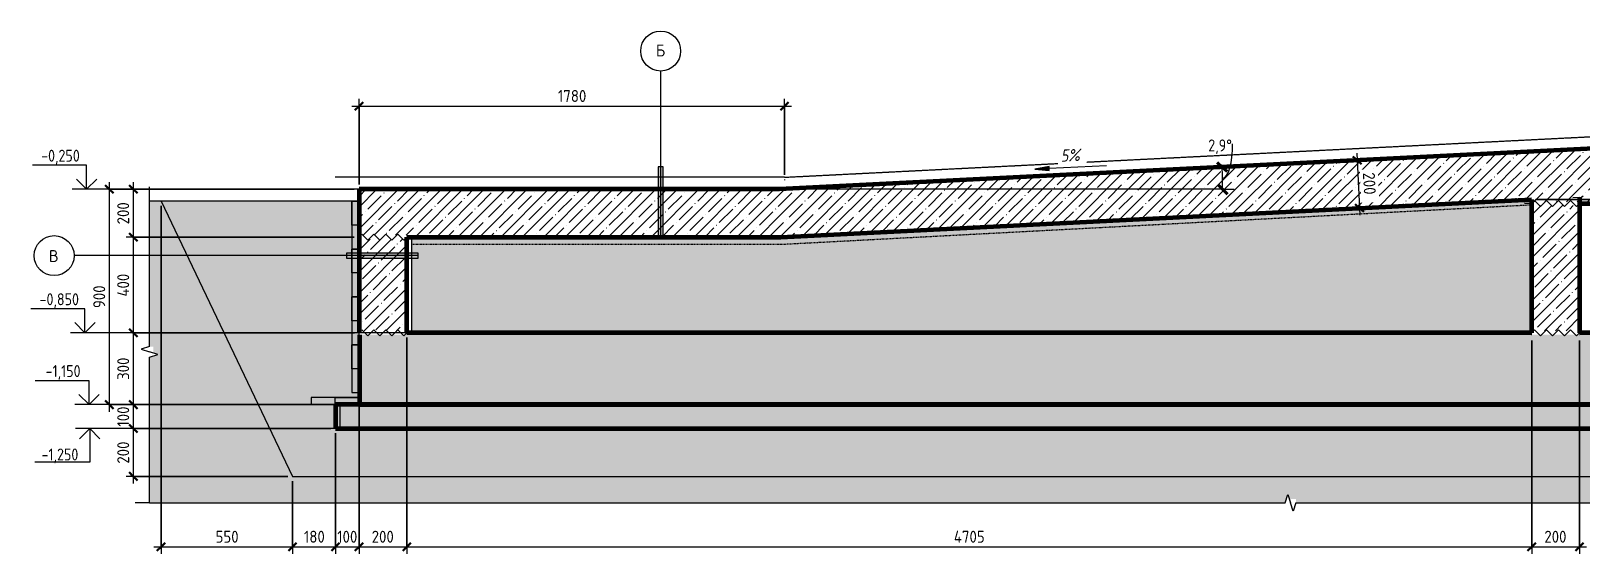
# Model space of a CAD drawing. Header units: millimetres. Extents: x 25978 to 116586, y -2270 to 13021.
# Drawn here: x 64622 to 71104, y -1774 to 411 of the extents above; entities that cross this region are included whole.
import ezdxf

# ---------------------------------------------------------------- set-up
doc = ezdxf.new("R2010")
doc.units = ezdxf.units.MM
doc.linetypes.add('01 Штриховая _2 мм_', pattern=[3, 2, -1])
doc.linetypes.add('01 Штриховая _4 мм_', pattern=[6, 3.5, -2.5])
for name, color, linetype, lineweight in [('AA_Dim', 7, 'Continuous', 9), ('AA_Dim-20', 7, 'Continuous', 9), ('AA_Linii', 7, 'Continuous', 9), ('AA_Oformlenie', 7, 'Continuous', 9), ('AA_Vinoska', 7, 'Continuous', 9), ('AA_Visotnaya otmetka', 7, 'Continuous', 9), ('AF_Perekritie', 7, 'Continuous', 20), ('AF_Perekritie_Опалубка', 253, 'Continuous', 20), ('AF_Stena', 7, '01 Штриховая _4 мм_', 20), ('AF_Stena_Арматура', 253, 'Continuous', 20), ('AF_Stena_Опалубка', 253, 'Continuous', 20), ('Gen_Dim', 7, 'Continuous', 9)]:
    doc.layers.add(name, color=color, linetype=linetype, lineweight=lineweight)
doc.styles.add('GOST Common_2', font='GOST_Common.ttf', dxfattribs={"height": 50})
doc.styles.add('ISOCPEUR_4', font='isocpeur.TTF', dxfattribs={"width": 0.9, "height": 50})
doc.styles.add('ISOCPEUR_5', font='isocpeur.TTF', dxfattribs={"width": 0.85, "height": 50})
doc.styles.add('ISOCPEUR_I_1', font='isocpeui.ttf', dxfattribs={"width": 0.85, "height": 50.961538})
doc.dimstyles.new('05_Округл_10мм__непрозр_', dxfattribs={"dimscale": 304.8, "dimtxt": 50.137748, "dimasz": 0.111549, "dimexe": 0.098425, "dimexo": 0.065617, "dimgap": 0.019685, "dimtad": 1, "dimdec": 0, "dimrnd": 10, "dimdsep": 46, "dimtxsty": 'ISOCPEUR_4', "dimblk1": 'OBLIQUE', "dimblk2": 'OBLIQUE', "dimsah": 1, "dimcen": 0.09, "dimdle": 0.098425, "dimazin": 0, "dimtfac": 1, "dimtdec": 4, "dimtix": 1, "dimtmove": 0, "dimatfit": 3, "dimfxl": 1, "dimtvp": 1, "dimtfill": 1, "dimtolj": 1, "dimtzin": 0, "dimlwd": 18, "dimlwe": 18, "dimarcsym": 2})
doc.dimstyles.new('05_Округл_5мм__непрозр__1', dxfattribs={"dimscale": 304.8, "dimtxt": 50.137748, "dimasz": 0.111549, "dimexe": 0.098425, "dimexo": 0.065617, "dimgap": 0.006562, "dimtad": 1, "dimdec": 0, "dimrnd": 5, "dimdsep": 46, "dimtxsty": 'ISOCPEUR_4', "dimblk1": 'OBLIQUE', "dimblk2": 'OBLIQUE', "dimsah": 1, "dimcen": 0.09, "dimdle": 0.098425, "dimazin": 0, "dimtfac": 1, "dimtdec": 4, "dimtix": 1, "dimtmove": 1, "dimatfit": 3, "dimfxl": 1, "dimtvp": 1, "dimtfill": 1, "dimtolj": 1, "dimtzin": 0, "dimlwd": 18, "dimlwe": 18, "dimarcsym": 2})
doc.dimstyles.new('05_Округл_5мм__прозр__3', dxfattribs={"dimscale": 304.8, "dimtxt": 50.137748, "dimasz": 0.111549, "dimexe": 0.098425, "dimexo": 0.065617, "dimgap": 0.006562, "dimtad": 1, "dimdec": 0, "dimrnd": 5, "dimdsep": 46, "dimtxsty": 'ISOCPEUR_4', "dimblk1": 'OBLIQUE', "dimblk2": 'OBLIQUE', "dimsah": 1, "dimcen": 0.09, "dimdle": 0.098425, "dimazin": 0, "dimtfac": 1, "dimtdec": 4, "dimtix": 1, "dimtmove": 0, "dimatfit": 3, "dimfxl": 1, "dimtvp": 1, "dimtolj": 1, "dimtzin": 0, "dimlwd": 18, "dimlwe": 18, "dimarcsym": 2})
doc.dimstyles.new('Засечка_5', dxfattribs={"dimscale": 304.8, "dimtxt": 50.137748, "dimasz": 0.131234, "dimexe": 0.15748, "dimexo": 0.098425, "dimgap": 0.032808, "dimtad": 1, "dimdec": 0, "dimzin": 0, "dimdsep": 46, "dimtxsty": 'ISOCPEUR_5', "dimblk1": 'OBLIQUE', "dimblk2": 'OBLIQUE', "dimsah": 1, "dimcen": 0.09, "dimadec": 1, "dimazin": 2, "dimtfac": 1, "dimtdec": 4, "dimtix": 1, "dimtmove": 1, "dimatfit": 3, "dimfxl": 1, "dimtvp": 1, "dimtolj": 1, "dimtzin": 0, "dimarcsym": 2})
pattern_1 = [(45, (69107.43, -625), (-44.9013, 44.9013), []), (45, (69152.33, -625), (-44.9013, 44.9013), [79.375, -15.875, 0.67056, -15.204])]
pattern_2 = [(0, (69107.43, -625), (81.28, 20.32), [6.706, -54.254, 6.706, -54.254, -325.12]), (0, (69107.43, -625), (81.28, 20.32), [-121.92, 6.706, -115.214, 6.706, -54.254, -142.24]), (0, (69107.43, -625), (81.28, 20.32), [-304.8, 6.706, -33.934, 6.706, -94.894]), (120, (69137.91, -614.84), (-58.23764, 60.230545), [6.706, -54.254, 6.706, -54.254, -325.12]), (120, (69137.91, -614.84), (-58.23764, 60.230545), [-121.92, 6.706, -115.214, 6.706, -54.254, -142.24]), (120, (69137.91, -614.84), (-58.23764, 60.230545), [-304.8, 6.706, -33.934, 6.706, -94.894]), (240, (69148.07, -574.2), (-23.04236, -80.550545), [6.706, -54.254, 6.706, -54.254, -325.12]), (240, (69148.07, -574.2), (-23.04236, -80.550545), [-121.92, 6.706, -115.214, 6.706, -54.254, -142.24]), (240, (69148.07, -574.2), (-23.04236, -80.550545), [-304.8, 6.706, -33.934, 6.706, -94.894])]

# ---------------------------------------------------------------- blocks, each defined once
blk = doc.blocks.new('Последовательность узлов - 3мм масшт20 маскировка-904226-Сечение 5')
at = {"layer": 'AA_Oformlenie'}
for p, q in [((28315.061608, -850), (28327.561608, -837.5)), ((28352.561608, -862.5), (28327.561608, -837.5)), ((28365.061608, -850), (28377.561608, -837.5)), ((28402.561608, -862.5), (28377.561608, -837.5)), ((28415.061608, -850), (28427.561608, -837.5)), ((28452.561608, -862.5), (28427.561608, -837.5)), ((28465.061608, -850), (28477.561608, -837.5)), ((28502.561608, -862.5), (28477.561608, -837.5)), ((28365.061608, -850), (28352.561608, -862.5)), ((28415.061608, -850), (28402.561608, -862.5)), ((28465.061608, -850), (28452.561608, -862.5)), ((28515.061608, -850), (28502.561608, -862.5))]:
    blk.add_line(p, q, dxfattribs=at)
blk = doc.blocks.new('011_ЛинияОбрыва _ЭлУзла_Линия_ - Тип 1-3739414-Сечение 5')
at = {"layer": 'AA_Oformlenie'}
for p, q in [((27438.2, -907.5), (27438.2, -300)), ((27438.2, -1560), (27438.2, -952))]:
    blk.add_line(p, q, dxfattribs=at)
blk = doc.blocks.new('011_ЛинияОбрыва _ЭлУзла_Линия_ - Тип 1-3753346-Сечение 5')
at = {"layer": 'AA_Oformlenie'}
for p, q in [((27438.2, -1560), (32191.1, -1560)), ((32235.7, -1560), (36988.1, -1560))]:
    blk.add_line(p, q, dxfattribs=at)
blk = doc.blocks.new('Последовательность узлов - М20-1713677-Сечение 5')
at = {"layer": 'AA_Oformlenie'}
for points in [[(28315.061608, -400), (28315.061608, -300), (28285.061608, -300), (28285.061608, -400)], [(28315.061608, -600), (28315.061608, -500), (28285.061608, -500), (28285.061608, -600)], [(28315.061608, -800), (28315.061608, -700), (28285.061608, -700), (28285.061608, -800)], [(28315.061608, -1000), (28315.061608, -900), (28285.061608, -900), (28285.061608, -1000)]]:
    blk.add_hatch(color=256, dxfattribs=at).paths.add_polyline_path(points)
for p, q in [((28285.061608, -400), (28285.061608, -300)), ((28285.061608, -300), (28315.061608, -300)), ((28285.061608, -300), (28285.061608, -500)), ((28315.061608, -300), (28285.061608, -300)), ((28315.061608, -300), (28315.061608, -400)), ((28315.061608, -500), (28315.061608, -300)), ((28315.061608, -400), (28285.061608, -400)), ((28285.061608, -500), (28315.061608, -500)), ((28285.061608, -600), (28285.061608, -500)), ((28285.061608, -500), (28315.061608, -500)), ((28285.061608, -500), (28285.061608, -700)), ((28315.061608, -500), (28285.061608, -500)), ((28315.061608, -500), (28315.061608, -600)), ((28315.061608, -700), (28315.061608, -500)), ((28315.061608, -600), (28285.061608, -600)), ((28285.061608, -700), (28315.061608, -700)), ((28285.061608, -800), (28285.061608, -700)), ((28285.061608, -700), (28315.061608, -700)), ((28285.061608, -700), (28285.061608, -900)), ((28315.061608, -700), (28285.061608, -700)), ((28315.061608, -700), (28315.061608, -800)), ((28315.061608, -900), (28315.061608, -700)), ((28315.061608, -800), (28285.061608, -800)), ((28285.061608, -900), (28315.061608, -900)), ((28285.061608, -1000), (28285.061608, -900)), ((28285.061608, -900), (28315.061608, -900)), ((28285.061608, -900), (28285.061608, -1100)), ((28315.061608, -900), (28285.061608, -900)), ((28315.061608, -900), (28315.061608, -1000)), ((28315.061608, -1100), (28315.061608, -900)), ((28315.061608, -1000), (28285.061608, -1000)), ((28285.061608, -1100), (28315.061608, -1100))]:
    blk.add_line(p, q, dxfattribs=at)
blk = doc.blocks.new('Последовательность узлов - М20-V10-Сечение 5')
at = {"layer": 'AA_Oformlenie'}
blk.add_hatch(color=256, dxfattribs=at).paths.add_polyline_path([(28315.061608, -1150), (28315.061608, -1120), (28215.061608, -1120), (28215.061608, -1150)])
for p, q in [((28315.061608, -1120), (28115.061608, -1120)), ((28115.061608, -1120), (28115.061608, -1150)), ((28115.061608, -1150), (28315.061608, -1150)), ((28215.061608, -1120), (28315.061608, -1120)), ((28215.061608, -1150), (28215.061608, -1120)), ((28315.061608, -1150), (28215.061608, -1150)), ((28315.061608, -1120), (28315.061608, -1150)), ((28315.061608, -1150), (28315.061608, -1120))]:
    blk.add_line(p, q, dxfattribs=at)
blk = doc.blocks.new('DIMBLOCK84-Сечение 5')
at = {"layer": 'AA_Dim-20', "lineweight": 18}
for p, q in [((65166.4, -320), (65166.4, -1774.2)), ((65166.4, -1744.2), (65166.4, -320)), ((65716.4, -1470), (65716.4, -1774.2)), ((65716.4, -1744.2), (65716.4, -1470)), ((65136.4, -1744.2), (65716.4, -1744.2))]:
    blk.add_line(p, q, dxfattribs=at)
at = {"layer": 'AA_Dim-20', "lineweight": 30}
for p, q in [((65166.4, -1744.2), (65149.4, -1761.2)), ((65166.4, -1744.2), (65183.4, -1727.2)), ((65716.4, -1744.2), (65699.4, -1761.2)), ((65716.4, -1744.2), (65733.4, -1727.2))]:
    blk.add_line(p, q, dxfattribs=at)
at = {"layer": 'AA_Dim-20', "color": 0, "lineweight": 18, "insert": (65394.6, -1677.1), "char_height": 50, "width": 112.384, "attachment_point": 1, "line_spacing_factor": 1.135194, "style": 'ISOCPEUR_4'}
blk.add_mtext('550', dxfattribs=at)
blk = doc.blocks.new('_Oblique')
at = {"color": 0, "linetype": 'ByBlock', "lineweight": -2}
blk.add_line((-0.5, -0.5), (0.5, 0.5), dxfattribs=at)
blk = doc.blocks.new('DIMBLOCK85-Сечение 5')
at = {"layer": 'AA_Dim-20', "lineweight": 18}
for p, q in [((65896.4, -1270), (65896.4, -1774.2)), ((65896.4, -1744.2), (65896.4, -1270)), ((65716.4, -1470), (65716.4, -1774.2)), ((65716.4, -1744.2), (65716.4, -1470)), ((65716.4, -1744.2), (65896.4, -1744.2))]:
    blk.add_line(p, q, dxfattribs=at)
at = {"layer": 'AA_Dim-20', "lineweight": 30}
for p, q in [((65716.4, -1744.2), (65699.4, -1761.2)), ((65716.4, -1744.2), (65733.4, -1727.2)), ((65896.4, -1744.2), (65879.4, -1761.2)), ((65896.4, -1744.2), (65913.4, -1727.2))]:
    blk.add_line(p, q, dxfattribs=at)
at = {"layer": 'AA_Dim-20', "color": 0, "lineweight": 18, "insert": (65764.3, -1677.1), "char_height": 50, "width": 101.032, "attachment_point": 1, "line_spacing_factor": 1.135194, "style": 'ISOCPEUR_4'}
blk.add_mtext('180', dxfattribs=at)
blk = doc.blocks.new('DIMBLOCK86-Сечение 5')
at = {"layer": 'AA_Dim-20', "lineweight": 18}
for p, q in [((65994.8, -870), (65994.8, -1774.2)), ((65994.8, -1744.2), (65994.8, -870)), ((65896.4, -1270), (65896.4, -1774.2)), ((65896.4, -1744.2), (65896.4, -1270)), ((65896.4, -1744.2), (65994.8, -1744.2))]:
    blk.add_line(p, q, dxfattribs=at)
at = {"layer": 'AA_Dim-20', "lineweight": 30}
for p, q in [((65896.4, -1744.2), (65879.4, -1761.2)), ((65896.4, -1744.2), (65913.4, -1727.2)), ((65994.8, -1744.2), (65977.8, -1761.2)), ((65994.8, -1744.2), (66011.8, -1727.2))]:
    blk.add_line(p, q, dxfattribs=at)
at = {"layer": 'AA_Dim-20', "color": 0, "lineweight": 18, "insert": (65903.5, -1677.1), "char_height": 50, "width": 101.032, "attachment_point": 1, "line_spacing_factor": 1.135194, "style": 'ISOCPEUR_4'}
blk.add_mtext('100', dxfattribs=at)
blk = doc.blocks.new('DIMBLOCK87-Сечение 5')
at = {"layer": 'AA_Dim-20', "lineweight": 18}
for p, q in [((65994.8, -870), (65994.8, -1774.2)), ((65994.8, -1744.2), (65994.8, -870)), ((66194.8, -870), (66194.8, -1774.2)), ((66194.8, -1744.2), (66194.8, -870)), ((65994.8, -1744.2), (66194.8, -1744.2))]:
    blk.add_line(p, q, dxfattribs=at)
at = {"layer": 'AA_Dim-20', "lineweight": 30}
for p, q in [((65994.8, -1744.2), (65977.8, -1761.2)), ((65994.8, -1744.2), (66011.8, -1727.2)), ((66194.8, -1744.2), (66177.8, -1761.2)), ((66194.8, -1744.2), (66211.8, -1727.2))]:
    blk.add_line(p, q, dxfattribs=at)
at = {"layer": 'AA_Dim-20', "color": 0, "lineweight": 18, "insert": (66047.9, -1677.1), "char_height": 50, "width": 112.384, "attachment_point": 1, "line_spacing_factor": 1.135194, "style": 'ISOCPEUR_4'}
blk.add_mtext('200', dxfattribs=at)
blk = doc.blocks.new('DIMBLOCK88-Сечение 5')
at = {"layer": 'AA_Dim-20', "lineweight": 18}
for p, q in [((66194.8, -870), (66194.8, -1774.2)), ((66194.8, -1744.2), (66194.8, -870)), ((70901.7, -882.5), (70901.7, -1774.2)), ((70901.7, -1744.2), (70901.7, -882.5)), ((66194.8, -1744.2), (70901.7, -1744.2))]:
    blk.add_line(p, q, dxfattribs=at)
at = {"layer": 'AA_Dim-20', "lineweight": 30}
for p, q in [((66194.8, -1744.2), (66177.8, -1761.2)), ((66194.8, -1744.2), (66211.8, -1727.2)), ((70901.7, -1744.2), (70884.7, -1761.2)), ((70901.7, -1744.2), (70918.7, -1727.2))]:
    blk.add_line(p, q, dxfattribs=at)
at = {"layer": 'AA_Dim-20', "color": 0, "lineweight": 18, "insert": (68483.9, -1677.1), "char_height": 50, "width": 154.386, "attachment_point": 1, "line_spacing_factor": 1.135194, "style": 'ISOCPEUR_4'}
blk.add_mtext('4705', dxfattribs=at)
blk = doc.blocks.new('DIMBLOCK89-Сечение 5')
at = {"layer": 'AA_Dim-20', "lineweight": 18}
for p, q in [((70901.7, -882.5), (70901.7, -1774.2)), ((70901.7, -1744.2), (70901.7, -882.5)), ((71101.7, -882.5), (71101.7, -1774.2)), ((71101.7, -1744.2), (71101.7, -882.5)), ((70901.7, -1744.2), (71131.7, -1744.2))]:
    blk.add_line(p, q, dxfattribs=at)
at = {"layer": 'AA_Dim-20', "lineweight": 30}
for p, q in [((70901.7, -1744.2), (70884.7, -1761.2)), ((70901.7, -1744.2), (70918.7, -1727.2)), ((71101.7, -1744.2), (71084.7, -1761.2)), ((71101.7, -1744.2), (71118.7, -1727.2))]:
    blk.add_line(p, q, dxfattribs=at)
at = {"layer": 'AA_Dim-20', "color": 0, "lineweight": 18, "insert": (70954.8, -1677.1), "char_height": 50, "width": 112.384, "attachment_point": 1, "line_spacing_factor": 1.135194, "style": 'ISOCPEUR_4'}
blk.add_mtext('200', dxfattribs=at)
blk = doc.blocks.new('DIMBLOCK90-Сечение 5')
at = {"layer": 'AA_Dim-20', "lineweight": 18}
for p, q in [((65974.8, -250), (65020.2, -250)), ((65050.2, -220), (65050.2, -450)), ((65050.2, -250), (65974.8, -250)), ((65974.8, -450), (65020.2, -450)), ((65050.2, -450), (65974.8, -450))]:
    blk.add_line(p, q, dxfattribs=at)
at = {"layer": 'AA_Dim-20', "lineweight": 30}
for p, q in [((65050.2, -250), (65033.2, -233)), ((65050.2, -250), (65067.2, -267)), ((65050.2, -450), (65033.2, -433)), ((65050.2, -450), (65067.2, -467))]:
    blk.add_line(p, q, dxfattribs=at)
at = {"layer": 'AA_Dim-20', "color": 0, "lineweight": 18, "insert": (64983.1, -396.8), "char_height": 50, "width": 112.384, "attachment_point": 1, "rotation": 90, "line_spacing_factor": 1.135194, "style": 'ISOCPEUR_4'}
blk.add_mtext('200', dxfattribs=at)
blk = doc.blocks.new('DIMBLOCK91-Сечение 5')
at = {"layer": 'AA_Dim-20', "lineweight": 18}
for p, q in [((65974.8, -450), (65020.2, -450)), ((65050.2, -450), (65050.2, -850)), ((65050.2, -450), (65974.8, -450)), ((65976.4, -850), (65020.2, -850)), ((65050.2, -850), (65976.4, -850))]:
    blk.add_line(p, q, dxfattribs=at)
at = {"layer": 'AA_Dim-20', "lineweight": 30}
for p, q in [((65050.2, -450), (65033.2, -433)), ((65050.2, -450), (65067.2, -467)), ((65050.2, -850), (65033.2, -833)), ((65050.2, -850), (65067.2, -867))]:
    blk.add_line(p, q, dxfattribs=at)
at = {"layer": 'AA_Dim-20', "color": 0, "lineweight": 18, "insert": (64983.1, -698.7), "char_height": 50, "width": 116.925, "attachment_point": 1, "rotation": 90, "line_spacing_factor": 1.135194, "style": 'ISOCPEUR_4'}
blk.add_mtext('400', dxfattribs=at)
blk = doc.blocks.new('DIMBLOCK92-Сечение 5')
at = {"layer": 'AA_Dim-20', "lineweight": 30}
for p, q in [((65050.2, -850), (65033.2, -833)), ((65050.2, -850), (65067.2, -867)), ((65050.2, -1150), (65033.2, -1133)), ((65050.2, -1150), (65067.2, -1167))]:
    blk.add_line(p, q, dxfattribs=at)
at = {"layer": 'AA_Dim-20', "lineweight": 18}
for p, q in [((65976.4, -850), (65020.2, -850)), ((65050.2, -850), (65050.2, -1150)), ((65050.2, -850), (65976.4, -850)), ((65876.4, -1150), (65020.2, -1150)), ((65050.2, -1150), (65876.4, -1150))]:
    blk.add_line(p, q, dxfattribs=at)
at = {"layer": 'AA_Dim-20', "color": 0, "lineweight": 18, "insert": (64983.1, -1046.8), "char_height": 50, "width": 112.384, "attachment_point": 1, "rotation": 90, "line_spacing_factor": 1.135194, "style": 'ISOCPEUR_4'}
blk.add_mtext('300', dxfattribs=at)
blk = doc.blocks.new('DIMBLOCK93-Сечение 5')
at = {"layer": 'AA_Dim-20', "lineweight": 18}
for p, q in [((65876.4, -1150), (65020.2, -1150)), ((65050.2, -1150), (65050.2, -1250)), ((65050.2, -1150), (65876.4, -1150)), ((65876.4, -1250), (65020.2, -1250)), ((65050.2, -1250), (65876.4, -1250))]:
    blk.add_line(p, q, dxfattribs=at)
at = {"layer": 'AA_Dim-20', "lineweight": 30}
for p, q in [((65050.2, -1150), (65033.2, -1133)), ((65050.2, -1150), (65067.2, -1167)), ((65050.2, -1250), (65033.2, -1233)), ((65050.2, -1250), (65067.2, -1267))]:
    blk.add_line(p, q, dxfattribs=at)
at = {"layer": 'AA_Dim-20', "color": 0, "lineweight": 18, "insert": (64983.1, -1242.1), "char_height": 50, "width": 101.032, "attachment_point": 1, "rotation": 90, "line_spacing_factor": 1.135194, "style": 'ISOCPEUR_4'}
blk.add_mtext('100', dxfattribs=at)
blk = doc.blocks.new('DIMBLOCK94-Сечение 5')
at = {"layer": 'AA_Dim-20', "lineweight": 18}
for p, q in [((65876.4, -1250), (65020.2, -1250)), ((65050.2, -1250), (65050.2, -1480)), ((65050.2, -1250), (65876.4, -1250)), ((65696.4, -1450), (65020.2, -1450)), ((65050.2, -1450), (65696.4, -1450))]:
    blk.add_line(p, q, dxfattribs=at)
at = {"layer": 'AA_Dim-20', "lineweight": 30}
for p, q in [((65050.2, -1250), (65033.2, -1233)), ((65050.2, -1250), (65067.2, -1267)), ((65050.2, -1450), (65033.2, -1433)), ((65050.2, -1450), (65067.2, -1467))]:
    blk.add_line(p, q, dxfattribs=at)
at = {"layer": 'AA_Dim-20', "color": 0, "lineweight": 18, "insert": (64983.1, -1396.8), "char_height": 50, "width": 112.384, "attachment_point": 1, "rotation": 90, "line_spacing_factor": 1.135194, "style": 'ISOCPEUR_4'}
blk.add_mtext('200', dxfattribs=at)
blk = doc.blocks.new('Высотные отметки - Стрелка вверх-400292-Сечение 5')
at = {"layer": 'AA_Vinoska'}
for p, q in [((27185.3, -1050), (26959.3, -1050)), ((27185.3, -1150), (27185.3, -1050)), ((27245.3, -1150), (27125.3, -1150)), ((27185.3, -1150), (27142.9, -1107.6)), ((27185.3, -1150), (27227.8, -1107.6))]:
    blk.add_line(p, q, dxfattribs=at)
blk = doc.blocks.new('DIMBLOCK95-Сечение 5')
at = {"layer": 'AA_Dim-20', "lineweight": 18}
for p, q in [((65964.8, 97.4), (67804.8, 97.4)), ((65994.8, -230), (65994.8, 127.4)), ((65994.8, 97.4), (65994.8, -230)), ((67774.8, -190), (67774.8, 127.4)), ((67774.8, 97.4), (67774.8, -190))]:
    blk.add_line(p, q, dxfattribs=at)
at = {"layer": 'AA_Dim-20', "lineweight": 30}
for p, q in [((65994.8, 97.4), (65977.8, 80.4)), ((65994.8, 97.4), (66011.8, 114.4)), ((67774.8, 97.4), (67757.8, 80.4)), ((67774.8, 97.4), (67791.8, 114.4))]:
    blk.add_line(p, q, dxfattribs=at)
at = {"layer": 'AA_Dim-20', "color": 0, "lineweight": 18, "insert": (66827.1, 164.6), "char_height": 50, "width": 138.494, "attachment_point": 1, "line_spacing_factor": 1.135194, "style": 'ISOCPEUR_4'}
blk.add_mtext('1780', dxfattribs=at)
blk = doc.blocks.new('DIMBLOCK99-Сечение 5')
at = {"layer": 'AA_Dim-20', "lineweight": 18}
for p, q in [((65974.8, -250), (64919.9, -250)), ((64949.9, -220), (64949.9, -1180)), ((64949.9, -250), (65974.8, -250)), ((65876.4, -1150), (64919.9, -1150)), ((64949.9, -1150), (65876.4, -1150))]:
    blk.add_line(p, q, dxfattribs=at)
at = {"layer": 'AA_Dim-20', "lineweight": 30}
for p, q in [((64949.9, -250), (64932.9, -233)), ((64949.9, -250), (64966.9, -267)), ((64949.9, -1150), (64932.9, -1133)), ((64949.9, -1150), (64966.9, -1167))]:
    blk.add_line(p, q, dxfattribs=at)
at = {"layer": 'AA_Dim-20', "color": 0, "lineweight": 18, "insert": (64882.8, -746.8), "char_height": 50, "width": 112.384, "attachment_point": 1, "rotation": 90, "line_spacing_factor": 1.135194, "style": 'ISOCPEUR_4'}
blk.add_mtext('900', dxfattribs=at)
blk = doc.blocks.new('DIMBLOCK100-Сечение 5')
at = {"layer": 'AA_Dim-20'}
for p, q in [((69606.2, -157.4), (69558.3, -159.8)), ((69606.2, -157.4), (69672.1, -154.1)), ((69608.5, -250), (67784.8, -250)), ((69608.5, -250), (69608.5, -250)), ((69608.5, -250), (69656.5, -250))]:
    blk.add_line(p, q, dxfattribs=at)
at = {"layer": 'AA_Dim-20', "lineweight": 40}
for p, q in [((69606.2, -157.4), (69585.2, -138.4)), ((69606.2, -157.4), (69627.2, -176.4)), ((69608.5, -250), (69588.5, -230)), ((69608.5, -250), (69628.5, -270))]:
    blk.add_line(p, q, dxfattribs=at)
at = {"layer": 'AA_Dim-20'}
blk.add_arc((67754.8, -250), 1853.8, 0, 2.86329, dxfattribs=at)
blk.add_arc((67754.8, -250), 1853.8, 0, 2.86329, dxfattribs=at)
blk.add_ellipse((69604.4, -60.9), major_axis=(-3.6, 142.8), ratio=0.317747, start_param=3.141593, end_param=4.712389, dxfattribs=at)
at = {"layer": 'AA_Dim-20', "color": 0, "insert": (69548.5, -41.9), "char_height": 50, "width": 121.466, "attachment_point": 1, "line_spacing_factor": 1.135194, "style": 'ISOCPEUR_5'}
blk.add_mtext('2,9°', dxfattribs=at)
blk = doc.blocks.new('DIMBLOCK101-Сечение 5')
at = {"layer": 'AA_Dim-20', "lineweight": 18}
for p, q in [((71548.8, -162.8), (71548.8, -235.7)), ((71548.8, -235.7), (71548.8, -301.5)), ((70920.7, -292.9), (71578.8, -292.9)), ((71548.8, -292.9), (70920.7, -292.9)), ((71121.7, -310), (71578.8, -310)), ((71548.8, -310), (71121.7, -310)), ((71548.8, -262.9), (71548.8, -340))]:
    blk.add_line(p, q, dxfattribs=at)
at = {"layer": 'AA_Dim-20', "lineweight": 30}
for p, q in [((71548.8, -292.9), (71531.8, -275.9)), ((71548.8, -310), (71531.8, -293)), ((71548.8, -292.9), (71565.8, -309.9)), ((71548.8, -310), (71565.8, -327))]:
    blk.add_line(p, q, dxfattribs=at)
at = {"layer": 'AA_Dim-20', "color": 0, "lineweight": 18, "insert": (71481.6, -215.7), "char_height": 50, "width": 63.571, "attachment_point": 1, "rotation": 90, "line_spacing_factor": 1.135194, "style": 'ISOCPEUR_4', "bg_fill": 3, "box_fill_scale": 1.25, "bg_fill_color": 256, "bg_fill_true_color": 13158600, "bg_fill_transparency": 0}
blk.add_mtext('15', dxfattribs=at)
blk = doc.blocks.new('Высотные отметки - Стрелка вниз высокая-400290-Сечение 5')
at = {"layer": 'AA_Vinoska'}
for p, q in [((27248.4, -1250), (27128.4, -1250)), ((27188.4, -1250), (27146, -1292.4)), ((27188.4, -1250), (27188.4, -1390)), ((27188.4, -1250), (27230.8, -1292.4)), ((27188.4, -1390), (26958.4, -1390))]:
    blk.add_line(p, q, dxfattribs=at)
blk = doc.blocks.new('DIMBLOCK102-Сечение 5')
at = {"layer": 'AA_Dim-20', "lineweight": 18}
for p, q in [((70175.6, -128.9), (70141.6, -130.6)), ((70170.1, -99.2), (70183.1, -358.8)), ((70171.6, -129.1), (70175.6, -128.9)), ((70185.6, -328.7), (70151.6, -330.4)), ((70181.6, -328.9), (70185.6, -328.7))]:
    blk.add_line(p, q, dxfattribs=at)
at = {"layer": 'AA_Dim-20', "lineweight": 30}
for p, q in [((70171.6, -129.1), (70153.8, -113)), ((70171.6, -129.1), (70189.4, -145.3)), ((70181.6, -328.9), (70163.8, -312.7)), ((70181.6, -328.9), (70199.4, -345))]:
    blk.add_line(p, q, dxfattribs=at)
at = {"layer": 'AA_Dim-20', "color": 0, "lineweight": 18, "insert": (70245.3, -178.7), "char_height": 50, "width": 112.384, "attachment_point": 1, "rotation": 272.86329, "line_spacing_factor": 1.135194, "style": 'ISOCPEUR_4', "bg_fill": 3, "box_fill_scale": 1.25, "bg_fill_color": 256, "bg_fill_true_color": 13158600, "bg_fill_transparency": 0}
blk.add_mtext('200', dxfattribs=at)
blk = doc.blocks.new('010_Флажок только номер _ТиповАннот_ - Узел В-3762257-Сечение 5')
at = {"layer": 'AA_Vinoska'}
blk.add_hatch(color=256, dxfattribs=at).paths.add_polyline_path([(28263.1, -516.6), (28563.1, -516.6), (28563.1, -538.6), (28263.1, -538.6)])
for p, q in [((28263.1, -516.6), (28263.1, -538.6)), ((28563.1, -516.6), (28263.1, -516.6)), ((28563.1, -538.6), (28563.1, -516.6)), ((28563.1, -527.6), (27123.1, -527.6)), ((28263.1, -538.6), (28563.1, -538.6))]:
    blk.add_line(p, q, dxfattribs=at)
blk.add_circle((27039.4, -527.6), 83.6, dxfattribs=at)
blk = doc.blocks.new('010_Флажок только номер _ТиповАннот_ - Узел Б-3762366-Сечение 5')
at = {"layer": 'AA_Vinoska'}
blk.add_hatch(color=256, dxfattribs=at).paths.add_polyline_path([(29588.4, -156.2), (29588.4, -456.2), (29566.4, -456.2), (29566.4, -156.2)])
for p, q in [((29577.4, -456.2), (29577.4, 243.8)), ((29588.4, -156.2), (29566.4, -156.2)), ((29566.4, -156.2), (29566.4, -456.2)), ((29588.4, -456.2), (29588.4, -156.2)), ((29566.4, -456.2), (29588.4, -456.2))]:
    blk.add_line(p, q, dxfattribs=at)
blk.add_circle((29577.4, 327.4), 83.6, dxfattribs=at)

msp = doc.modelspace()

# ---------------------------------------------------------------- hatches: boundary and pattern name
at = {"layer": 'AA_Oformlenie'}
h = msp.add_hatch(dxfattribs=at)
h.set_pattern_fill('FP_18', color=256, style=0, pattern_type=2)
h.set_pattern_definition([(228.013, (69253.735, -421.8), (-1625.592753, -1828.805906), [27.338, -2706.439]), (184.97, (69235.447, -442.12), (2438.39893, 203.210588), [46.912, -4644.324]), (132.51, (69188.711, -446.184), (2031.981917, -2235.21593), [33.079, -3274.778]), (267.274, (69109.463, -496.984), (203.177686, 4064.000765), [42.72, -4229.315]), (292.834, (69107.431, -539.656), (-1016.014544, 2438.394363), [41.891, -4147.185]), (357.274, (69123.687, -578.264), (-4064.000765, 203.177686), [42.72, -4229.315]), (37.694, (69166.359, -580.296), (-2641.608948, -2031.988727), [56.495, -5593.049]), (72.255, (69211.063, -545.752), (1422.42594, 4470.391849), [53.338, -5280.42]), (121.43, (69227.319, -494.952), (-1625.620142, 2641.587104), [42.865, -4243.644]), (175.236, (69204.967, -458.376), (2235.198795, -203.21414), [48.937, -2397.915]), (222.397, (69156.1987, -454.312), (-2438.417387, -2235.181163), [63.286, -6265.342]), (138.814, (69310.63, -499.016), (-1422.39818, 1219.202255), [21.6, -2138.445]), (171.469, (69294.375, -484.792), (2641.598445, -406.411234), [41.095, -4068.371]), (225, (69253.73, -478.7), (1e-14, -203.2), [28.737, -258.631]), (203.199, (69239.51, -454.312), (1015.99677, 406.40763), [15.475, -1532.05]), (291.801, (69225.287, -460.408), (-203.19592, 609.60137), [21.885, -1072.38]), (30.964, (69233.415, -480.728), (609.59823, 406.40313), [35.546, -1149.304]), (161.565, (69263.895, -462.44), (406.3993, -203.2007), [25.703, -616.872]), (16.389, (69107.431, -460.408), (2032.005538, 609.580525), [36.007, -3564.706]), (70.346, (69141.975, -450.248), (-812.80722, -2235.197648), [30.208, -2990.577]), (293.199, (69263.895, -421.8), (-406.40763, 1015.99677), [30.95, -1516.575]), (343.61, (69276.087, -450.248), (-2031.994898, 609.61599), [36.007, -3564.706]), (339.444, (69107.43, -586.392), (-1016.00023, 406.39942), [34.723, -1701.419]), (294.775, (69139.943, -598.584), (-1015.99464, 2235.202518), [29.094, -2880.287]), (66.801, (69265.927, -625), (406.40763, 1015.99677), [30.95, -1516.575]), (17.354, (69278.119, -596.552), (-2641.600166, -812.798698), [34.063, -3372.19]), (69.444, (69166.359, -625), (-406.39942, -1016.00023), [17.361, -1718.78]), (101.31, (69253.735, -625), (-203.2012, 812.79994), [10.361, -1025.759]), (165.964, (69251.703, -614.84), (609.6008, -203.19715), [41.891, -795.924]), (186.009, (69211.063, -604.68), (2031.999995, 203.19976), [38.821, -3843.309]), (303.69, (69233.415, -499.016), (-203.19896, 406.4002), [29.306, -703.342]), (353.157, (69249.671, -523.4), (3454.398015, -406.41372), [51.165, -5065.281]), (60.945, (69300.47, -529.496), (-812.8103, -1422.39426), [20.921, -2071.151]), (90, (69310.63, -511.2), (-203.2, 203.2), [12.192, -191.008]), (120.256, (69206.999, -598.584), (812.78861, -1422.40596), [28.229, -2794.715]), (48.013, (69192.775, -574.2), (1625.592753, 1828.805906), [54.675, -2679.101]), (0, (69229.35, -533.56), (203.2, 203.2), [52.832, -150.368]), (325.305, (69282.183, -533.56), (-2032.003683, 1422.39508), [32.129, -3180.745]), (254.055, (69308.6, -551.848), (-203.19406, -812.8015), [29.586, -1449.732]), (207.646, (69300.471, -580.296), (-3860.799697, -2032.001423), [48.172, -4768.997]), (175.426, (69257.799, -602.648), (-2641.600241, 203.203787), [50.962, -5045.268])])
h.paths.add_polyline_path([(73659.9615, -1560), (73659.9615, -1450), (65716.3993, -1450), (65166.3993, -300), (65117.9174, -300), (65117.9174, -907.4765), (65133.6184, -907.4765), (65133.6184, -930), (65117.9174, -930), (65152.5584, -941), (65117.9174, -952), (65117.9174, -1560), (69870.8506, -1560), (69881.8506, -1525.359), (69892.8506, -1560), (69892.8506, -1544.2989), (69915.3741, -1544.2989), (69915.3741, -1560), (73617.1651, -1560)])
h = msp.add_hatch(dxfattribs=at)
h.set_pattern_fill('FP_17', color=256, style=0, pattern_type=2)
h.set_pattern_definition(pattern_2)
h.paths.add_polyline_path([(73659.9615, -1450), (73659.9615, -1250), (65916.3993, -1250), (65916.3993, -1150), (65894.7703, -1150), (65894.7703, -1120), (65994.7703, -1120), (65994.7703, -1000), (65964.7703, -1000), (65964.7703, -900), (65994.7703, -900), (65994.7703, -800), (65964.7703, -800), (65964.7703, -700), (65994.7703, -700), (65994.7703, -600), (65964.7703, -600), (65964.7703, -500), (65994.7703, -500), (65994.7703, -400), (65964.7703, -400), (65964.7703, -300), (65166.3993, -300), (65716.3993, -1450), (73617.1651, -1450)])
h = msp.add_hatch(dxfattribs=at)
h.set_pattern_fill('FP_17', color=256, style=0, pattern_type=2)
h.set_pattern_definition(pattern_2)
h.paths.add_polyline_path([(70900.6916, -850), (70900.6916, -292.9183), (67760.0314, -450), (66214.7703, -450), (66214.7703, -850), (69941.8678, -850)])
at = {"layer": 'AF_Perekritie', "lineweight": 9}
h = msp.add_hatch(dxfattribs=at)
h.set_pattern_fill('FP_14', color=256, style=0, pattern_type=2)
h.set_pattern_definition(pattern_1)
h.paths.add_polyline_path([(67754.7703, -450.25), (71753.5309, -250.25), (71753.5309, -50), (67754.7703, -250), (67754.7703, -450)])
h = msp.add_hatch(dxfattribs=at)
h.set_pattern_fill('FP_14', color=256, style=0, pattern_type=2)
h.set_pattern_definition(pattern_1)
h.paths.add_polyline_path([(73867.7839, -310), (73867.8097, -309.9244), (73867.8097, -110), (71753.5309, -110), (71753.5309, -250.25), (70900.7048, -292.9183), (70900.7048, -310), (70901.6764, -309.9319), (70901.6764, -302), (71101.6764, -302), (71101.6764, -310), (73459.9615, -310), (73459.9615, -302), (73659.9615, -302), (73659.9928, -310), (73689.9615, -310)])
h = msp.add_hatch(dxfattribs=at)
h.set_pattern_fill('FP_14', color=256, style=0, pattern_type=2)
h.set_pattern_definition(pattern_1)
h.paths.add_polyline_path([(67754.7703, -450), (67754.7703, -250), (65994.7703, -250), (65994.7703, -442), (66194.7703, -442), (66194.7703, -450), (67491.6697, -450)])
h = msp.add_hatch(dxfattribs=at)
h.set_pattern_fill('FP_14', color=256, style=0, pattern_type=2)
h.set_pattern_definition(pattern_1)
h.paths.add_polyline_path([(73509.9615, -1150), (73659.9928, -1150), (73659.9615, -858), (73459.9615, -858), (73459.9615, -850), (71101.6764, -850), (71101.6764, -858), (70901.6764, -858), (70901.6764, -850), (66194.7703, -850), (66194.7703, -858), (65996.3993, -858), (65996.3993, -1150), (73459.9615, -1150)])
h = msp.add_hatch(dxfattribs=at)
h.set_pattern_fill('FP_15', color=256, style=0, pattern_type=2)
h.set_pattern_definition([(50, (69107.43, -625), (145.7474, -12.7507), [15.24, -167.64]), (355, (69107.43, -625), (-28.194, 152.846), [12.192, -134.112]), (100.451, (69119.58, -626.06), (117.554, 140.0937), [12.952, -142.472]), (46.184, (69107.43, -584.36), (216.8635, -33.634), [22.86, -251.46]), (96.636, (69125.5, -587.16), (189.922, 197.942), [19.428, -213.708]), (351.184, (69107.43, -584.36), (189.925, 197.94), [18.288, -201.168]), (21, (69127.75, -594.52), (121.292, -81.8118), [15.24, -167.64]), (326, (69127.75, -594.52), (49.442, 147.3507), [12.192, -134.112]), (71.451, (69137.86, -601.34), (170.7338, 65.5375), [12.952, -142.472]), (37.5, (69107.43, -625), (2.47086, 67.64346), [6.706, -125.781, 6.706, -129.438, -134.62]), (37.5, (69107.43, -625), (2.47086, 67.64346), [-268.63, 6.706, -127.914]), (7.5, (69107.43, -625), (53.4554, 80.144), [6.706, -70.917, 6.706, -122.733, -51.308]), (7.5, (69107.43, -625), (53.4554, 80.144), [-207.061, 6.706, -44.602]), (327.5, (69062.12, -625), (108.4723, -4.58285), [6.706, -44.094, 6.706, -151.79, -210.312]), (327.5, (69062.12, -625), (108.4723, -4.58285), [-209.296, 6.706, -203.606]), (317.5, (69041.8, -625), (118.503, 20.3417), [6.706, -59.334, 6.706, -98.552, -149.352]), (317.5, (69041.8, -625), (118.503, 20.3417), [-171.298, 6.706, -142.646])])
h.paths.add_polyline_path([(69941.8678, -1250), (73659.9928, -1250), (73659.9615, -1150), (65896.3993, -1150), (65896.3993, -1250), (67491.6697, -1250)])
at = {"layer": 'AF_Stena', "linetype": 'Continuous', "lineweight": 9}
h = msp.add_hatch(dxfattribs=at)
h.set_pattern_fill('FP_14', color=256, style=0, pattern_type=2)
h.set_pattern_definition(pattern_1)
h.paths.add_polyline_path([(70900.7048, -850), (70901.6764, -850), (70901.6764, -842), (71101.6764, -842), (71101.6764, -850), (71103.8369, -850), (71103.8369, -282.7448), (70900.7048, -292.9183), (70900.7048, -450)])
h.paths.add_polyline_path([(71051.6764, -318), (70901.6764, -318), (70901.6764, -302), (71101.6764, -302), (71101.6764, -318)])
h = msp.add_hatch(dxfattribs=at)
h.set_pattern_fill('FP_14', color=256, style=0, pattern_type=2)
h.set_pattern_definition(pattern_1)
h.paths.add_polyline_path([(66000.3667, -842), (66194.7703, -842), (66194.7703, -458), (65994.7703, -458), (65994.7703, -842), (65996.3667, -842)])
at = {"layer": 'Gen_Dim'}
msp.add_hatch(color=256, dxfattribs=at).paths.add_polyline_path([(68822.7422, -166.5474), (68883.0619, -171.4395), (68882.2727, -155.6609)])

# ---------------------------------------------------------------- linework, layer by layer
at = {"layer": 'AA_Linii', "linetype": '01 Штриховая _2 мм_', "lineweight": 20}
for q in [(71774.7703, 1.005), (65894.7703, -200)]:
    msp.add_line((67774.7703, -200), q, dxfattribs=at)
at = {"layer": 'AA_Linii', "lineweight": 20}
for p, q in [((67774.7703, -210), (67774.7703, -211.4735)), ((65166.3993, -300), (65117.9174, -300)), ((65994.7703, -300), (65166.3993, -300)), ((65166.3993, -300), (65716.3993, -1450)), ((65994.7703, -1150), (65994.7703, -300)), ((70900.6916, -292.9183), (67760.0314, -450)), ((70900.6916, -850), (70900.6916, -292.9183)), ((67760.0314, -450), (66214.7703, -450)), ((66214.7703, -450), (66214.7703, -850)), ((66214.7703, -850), (70900.6916, -850)), ((65916.3993, -1250), (65916.3993, -1150)), ((65916.3993, -1150), (65994.7703, -1150)), ((73659.9615, -1250), (65916.3993, -1250)), ((65716.3993, -1450), (73659.9615, -1450))]:
    msp.add_line(p, q, dxfattribs=at)
at = {"layer": 'AA_Linii', "linetype": '01 Штриховая _4 мм_', "lineweight": 20}
for p, q in [((67761.8728, -480), (70897.5301, -314.9141)), ((66214.7703, -480), (67761.8728, -480))]:
    msp.add_line(p, q, dxfattribs=at)
at = {"layer": 'AA_Vinoska'}
for p, q in [((65117.9174, -300), (65117.9174, -240)), ((65117.9174, -907.4765), (65083.2573, -918.7383)), ((65083.2573, -918.7383), (65117.9174, -930)), ((65152.5584, -941), (65117.9174, -930)), ((65117.9174, -952), (65152.5584, -941)), ((69870.8506, -1560), (69881.8506, -1525.359)), ((69881.8506, -1525.359), (69892.8506, -1560)), ((65117.9174, -1560), (65057.9174, -1560)), ((69904.1124, -1594.6601), (69892.8506, -1560)), ((69915.3741, -1560), (69904.1124, -1594.6601))]:
    msp.add_line(p, q, dxfattribs=at)
at = {"layer": 'AA_Visotnaya otmetka'}
for p, q in [((65186.1735, -250), (64854.7262, -250)), ((66203.0873, -250), (65186.1735, -250)), ((64899.9535, -850), (64848.1755, -850)), ((66292.2074, -850), (64899.9535, -850)), ((65331.6078, -1150), (64865.0584, -1150)), ((66267.8853, -1150), (65331.6078, -1150)), ((64921.0388, -1250), (64868.1102, -1250)), ((66075.5452, -1250), (64921.0388, -1250))]:
    msp.add_line(p, q, dxfattribs=at)
at = {"layer": 'AF_Perekritie_Опалубка', "lineweight": 60}
for p, q in [((71753.5309, -50), (67754.7703, -250)), ((67754.7703, -250), (65994.7703, -250)), ((65994.7703, -250), (65994.7703, -450)), ((67760.0314, -449.9869), (70900.7048, -292.9045)), ((70900.7048, -292.9045), (70900.7048, -310)), ((70900.7048, -310), (70901.6764, -310)), ((71101.6764, -310), (73452.8132, -310)), ((66194.7703, -450), (67754.7703, -450)), ((67754.7703, -450.25), (67760.0314, -449.9869)), ((65996.3993, -858), (65996.3993, -1150)), ((70901.6764, -850), (66194.7703, -850)), ((73452.8132, -850), (71101.6764, -850)), ((65916.3993, -1150), (65896.3993, -1150)), ((65896.3993, -1150), (65896.3993, -1250)), ((73659.9615, -1150), (65916.3993, -1150)), ((65996.3993, -1150), (73659.9615, -1150)), ((65896.3993, -1250), (65916.3993, -1250)), ((65916.3993, -1250), (73659.9615, -1250))]:
    msp.add_line(p, q, dxfattribs=at)
at = {"layer": 'AF_Perekritie_Опалубка'}
for p, q in [((70871.1603, -294.3822), (70900.7048, -292.9045)), ((70900.4631, -310), (70871.1608, -310))]:
    msp.add_line(p, q, dxfattribs=at)
at = {"layer": 'AF_Stena_Арматура'}
for p, q in [((70900.7048, -292.9045), (70871.1612, -294.3822)), ((71073.4842, -284.2629), (71103.8369, -282.7448)), ((70900.7048, -850), (70898.8487, -850)), ((71101.9296, -850), (71103.8369, -850))]:
    msp.add_line(p, q, dxfattribs=at)
at = {"layer": 'AF_Stena_Арматура', "lineweight": 60}
for p, q in [((70900.7048, -292.9045), (70900.7048, -850)), ((71103.8369, -850), (71103.8369, -282.7448)), ((70900.7048, -850), (70901.6764, -850)), ((71101.6764, -850), (71103.8369, -850))]:
    msp.add_line(p, q, dxfattribs=at)
at = {"layer": 'AF_Stena_Опалубка', "lineweight": 60}
for p, q in [((65994.7703, -450), (65994.7703, -850)), ((66194.7703, -850), (66194.7703, -450))]:
    msp.add_line(p, q, dxfattribs=at)
at = {"layer": 'Gen_Dim'}
for p, q in [((68882.2727, -155.6609), (68822.7422, -166.5474)), ((68822.7422, -166.5474), (68883.0619, -171.4395)), ((68883.0619, -171.4395), (68882.2727, -155.6609))]:
    msp.add_line(p, q, dxfattribs=at)

# ---------------------------------------------------------------- block references
at = {"layer": 'AA_Oformlenie'}
for name in ['011_ЛинияОбрыва _ЭлУзла_Линия_ - Тип 1-3739414-Сечение 5', 'Последовательность узлов - М20-1713677-Сечение 5', 'Последовательность узлов - 3мм масшт20 маскировка-904226-Сечение 5', 'Последовательность узлов - М20-V10-Сечение 5', '011_ЛинияОбрыва _ЭлУзла_Линия_ - Тип 1-3753346-Сечение 5']:
    msp.add_blockref(name, (37679.7087, 0), dxfattribs=at)
at = {"layer": 'AA_Oformlenie', "rotation": 180}
for p in [(99416.738, -1160), (94509.8319, -1300), (99416.738, -1700)]:
    msp.add_blockref('Последовательность узлов - 3мм масшт20 маскировка-904226-Сечение 5', p, dxfattribs=at)
at = {"layer": 'AA_Vinoska'}
for name in ['010_Флажок только номер _ТиповАннот_ - Узел Б-3762366-Сечение 5', '010_Флажок только номер _ТиповАннот_ - Узел В-3762257-Сечение 5', 'Высотные отметки - Стрелка вверх-400292-Сечение 5', 'Высотные отметки - Стрелка вниз высокая-400290-Сечение 5']:
    msp.add_blockref(name, (37679.7087, 0), dxfattribs=at)
at = {"layer": 'AA_Visotnaya otmetka'}
for p in [(37669.3765, 900), (37662.8258, 300)]:
    msp.add_blockref('Высотные отметки - Стрелка вверх-400292-Сечение 5', p, dxfattribs=at)

# ---------------------------------------------------------------- texts
at = {"layer": 'AA_Vinoska', "char_height": 50, "attachment_point": 1, "style": 'GOST Common_2'}
for s, insert, width in [('\\fGOST Common|b0|i0|c204|p34|;Б', (67237.1151, 354.661), 48.10125), ('\\fGOST Common|b0|i0|c204|p34|;В', (64697.2487, -504.3184), 49.704625)]:
    msp.add_mtext(s, dxfattribs=dict(at, insert=insert, width=width))
at = {"layer": 'AA_Visotnaya otmetka', "char_height": 50, "attachment_point": 1, "line_spacing_factor": 1.135194, "style": 'ISOCPEUR_5'}
for s, insert, width in [('-0,250', (64664.7598, -84.8641), 191.919467), ('-0,850', (64658.209, -684.8641), 191.919467), ('-1,150', (64683.615, -984.8641), 171.464101), ('-1,250', (64666.4052, -1333.4636), 181.691784)]:
    msp.add_mtext(s, dxfattribs=dict(at, insert=insert, width=width))

# ---------------------------------------------------------------- dimensions: what is measured, and where the dimension line sits
at = {"layer": 'AA_Dim', "lineweight": 18}
for base, p1, p2, angle, override, picture, middle in [((67774.7703, 97.4299), (65994.7703, -250), (67774.7703, -210), 0, {"dimpost": '<>', "dimfxl": 1780.449381}, 'DIMBLOCK95-Сечение 5', (66884.7703, 124.4299)), ((64949.9393, -1150), (65994.7703, -250), (65896.3993, -1150), 90, {"dimpost": '<>', "dimfxl": 905.360064}, 'DIMBLOCK99-Сечение 5', (64922.9393, -700)), ((65050.2428, -450), (65994.7703, -250), (65994.7703, -450), 90, {"dimpost": '<>', "dimfxl": 200}, 'DIMBLOCK90-Сечение 5', (65023.2428, -350)), ((65050.2428, -850), (65994.7703, -450), (65996.3993, -850), 90, {"dimpost": '<>', "dimfxl": 400.003317}, 'DIMBLOCK91-Сечение 5', (65023.2428, -650)), ((65050.2428, -1150), (65996.3993, -850), (65896.3993, -1150), 90, {"dimpost": '<>', "dimfxl": 316.227766}, 'DIMBLOCK92-Сечение 5', (65023.2428, -1000)), ((65050.2428, -1250), (65896.3993, -1150), (65896.3993, -1250), 90, {"dimpost": '<>', "dimfxl": 100}, 'DIMBLOCK93-Сечение 5', (65023.2428, -1200)), ((65050.2428, -1450), (65896.3993, -1250), (65716.3993, -1450), 90, {"dimpost": '<>', "dimfxl": 269.072481}, 'DIMBLOCK94-Сечение 5', (65023.2428, -1350))]:
    dim = msp.add_linear_dim(base=base, p1=p1, p2=p2, angle=angle, dimstyle='05_Округл_5мм__прозр__3', override=override, dxfattribs=at)
    dim.commit()
    dim.dimension.update_dxf_attribs({"geometry": picture, "text_midpoint": middle})
for base, p1, p2, override, picture, middle in [((65716.3993, -1744.1949), (65166.3993, -300), (65716.3993, -1450), {"dimpost": '<>', "dimfxl": 1274.754878}, 'DIMBLOCK84-Сечение 5', (65441.3993, -1717.1949)), ((65994.7703, -1744.1949), (65896.3993, -1250), (65994.7703, -850), {"dimpost": '<>', "dimfxl": 411.918494}, 'DIMBLOCK86-Сечение 5', (65945.5848, -1717.1949)), ((66194.7703, -1744.1949), (65994.7703, -850), (66194.7703, -850), {"dimpost": '<>', "dimfxl": 200}, 'DIMBLOCK87-Сечение 5', (66094.7703, -1717.1949)), ((70901.6764, -1744.1949), (66194.7703, -850), (70901.6764, -862.5), {"dimpost": '<>', "dimfxl": 4706.922749}, 'DIMBLOCK88-Сечение 5', (68548.2234, -1717.1949)), ((71101.6764, -1744.1949), (70901.6764, -862.5), (71101.6764, -862.5), {"dimpost": '<>', "dimfxl": 200}, 'DIMBLOCK89-Сечение 5', (71001.6764, -1717.1949)), ((65896.3993, -1744.1949), (65716.3993, -1450), (65896.3993, -1250), {"dimpost": '<>', "dimfxl": 269.072481}, 'DIMBLOCK85-Сечение 5', (65806.3993, -1717.1949))]:
    dim = msp.add_linear_dim(base=base, p1=p1, p2=p2, dimstyle='05_Округл_5мм__прозр__3', override=override, dxfattribs=at)
    dim.commit()
    dim.dimension.update_dxf_attribs({"geometry": picture, "text_midpoint": middle})

# ---------------------------------------------------------------- next in the draw order: texts
at = {"layer": 'Gen_Dim', "insert": (68929.4317, -84.7272), "char_height": 50.96154, "width": 94.455662, "attachment_point": 1, "rotation": 2.86329094, "line_spacing_factor": 1.135194, "style": 'ISOCPEUR_I_1', "bg_fill": 3, "box_fill_scale": 1.25, "bg_fill_color": 256, "bg_fill_true_color": 13158600, "bg_fill_transparency": 0}
msp.add_mtext('5%', dxfattribs=at)

# ---------------------------------------------------------------- next in the draw order: dimensions: what is measured, and where the dimension line sits
at = {"layer": 'AA_Dim', "lineweight": 18}
dim = msp.add_linear_dim(base=(70181.5852, -328.8716), p1=(70195.6062, -127.9204), p2=(70205.5968, -327.6707), angle=272.86329094, dimstyle='05_Округл_10мм__непрозр_', override={"dimpost": '<>', "dimfxl": 200}, dxfattribs=at)
dim.commit()
dim.dimension.update_dxf_attribs({"geometry": 'DIMBLOCK102-Сечение 5', "text_midpoint": (70207.5512, -227.4479)})
dim = msp.add_linear_dim(base=(71548.7544, -310), p1=(70900.6916, -292.9183), p2=(71101.6764, -310), angle=90, dimstyle='05_Округл_5мм__непрозр__1', override={"dimpost": '<>', "dimfxl": 201.709422}, dxfattribs=at)
dim.commit()
dim.dimension.update_dxf_attribs({"geometry": 'DIMBLOCK101-Сечение 5', "text_midpoint": (71514.9518, -183.9625), "dimtype": 160, "text_rotation": 90})

# ---------------------------------------------------------------- next in the draw order: linework, layer by layer
at = {"layer": 'Gen_Dim'}
msp.add_line((69122.3677, -151.5614), (68822.7422, -166.5474), dxfattribs=at)

# ---------------------------------------------------------------- next in the draw order: dimensions: what is measured, and where the dimension line sits
at = {"layer": 'AA_Dim'}
dim = msp.add_angular_dim_3p(base=(69608.2802, -219.1251), center=(67754.7703, -250), p1=(67754.7703, -250), p2=(69702.1032, -152.6032), dimstyle='Засечка_5', override={"dimpost": '<>', "dimfxl": 1949.767072}, dxfattribs=at)
dim.commit()
dim.dimension.update_dxf_attribs({"geometry": 'DIMBLOCK100-Сечение 5', "text_midpoint": (69609.2817, -75.2269), "dimtype": 165})

doc.saveas('drawing.dxf')
